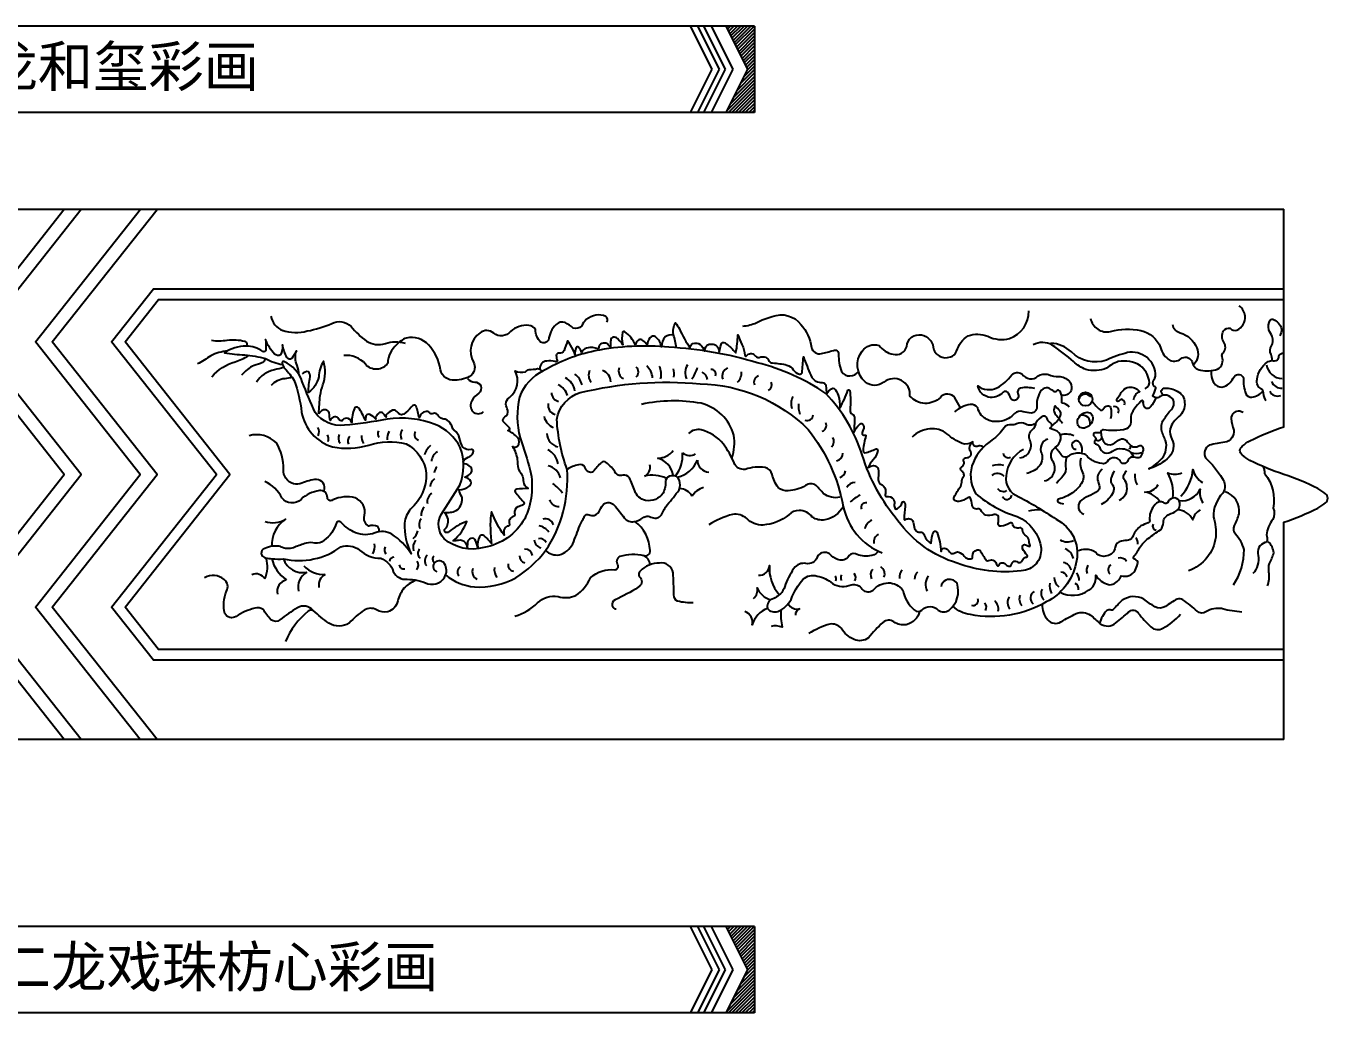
# Model space of a CAD drawing. Extents: x -66030 to 95157, y -13132 to 45879.
# Drawn here: x -56008 to -55026, y 3787 to 4532 of the extents above; entities that cross this region are included whole.
import ezdxf

# ---------------------------------------------------------------- set-up
doc = ezdxf.new("R2010")
doc.units = 0
doc.header["$LTSCALE"] = 100
doc.header["$MEASUREMENT"] = 0
for name, color, linetype in [('3', 11, 'CONTINUOUS'), ('4', 121, 'CONTINUOUS'), ('BH', 21, 'CONTINUOUS'), ('TEXT', 105, 'CONTINUOUS')]:
    doc.layers.add(name, color=color, linetype=linetype)
doc.styles.add('HZ', font='simhei.ttf')

# ---------------------------------------------------------------- blocks, each defined once
blk = doc.blocks.new('A$C7AC24738')
at = {"layer": '3'}
for points in [[(1179.83, 0), (1100.69, 100), (1179.83, 200), (1100.69, 300), (1179.85, 400)], [(1192.59, 0), (1113.45, 100), (1192.59, 200), (1113.44, 300), (1192.6, 400)], [(1237.22, 0), (1158.08, 100), (1237.22, 200), (1158.08, 300), (1237.24, 400)], [(1249.97, 0), (1170.83, 100), (1249.97, 200), (1170.83, 300), (1249.97, 399.98)], [(2100, 60), (1247.12, 60), (1215.47, 100), (1294.61, 200), (1215.47, 300), (1247.14, 340), (2100, 340)], [(2100, 68), (1250.99, 68), (1225.67, 100), (1304.81, 200), (1225.67, 300), (1251.01, 332), (2100, 332)]]:
    blk.add_lwpolyline(points, dxfattribs=at)
for points in [[(2100, 0), (2100, 164, 0.033865), (2125.58, 174.57, 0.043189), (2131.42, 178.7, 0.176583), (2133.26, 182, 0.176583), (2131.42, 185.3, 0.043189), (2125.58, 189.43, 0.033865), (2100, 200, -0.033865), (2074.42, 210.57, -0.043189), (2068.58, 214.7, -0.176583), (2066.74, 218, -0.176583), (2068.58, 221.3, -0.043189), (2074.42, 225.43, -0.033865), (2100, 236), (2100, 400)], [(1954.15, 317.74, 0.423143), (1969.3, 307.8, -0.126221), (1992.05, 308.5, -0.250707), (2006.93, 295.89, 0.21278), (2014.13, 286.03, 0.266161), (2023.36, 287.88, -0.445927), (2030.85, 284.91, 0.308486), (2037.15, 278.58, 0.122539), (2049.94, 279.44, 0.370318), (2053.39, 288.9, -0.384384), (2054.4, 291.82, 0.338911), (2054.64, 299.76, -0.268749), (2054.49, 308.3, -0.30451), (2059.54, 310.24, 0.269235), (2064.48, 308.81, 0.316924), (2070.78, 319.43, 0.183564), (2066.34, 327.29)], [(1344.27, 308.85, 0.158203), (1363.19, 308.27, 0.06576), (1381.61, 313.95, -0.3323), (1396.25, 311.55, 0.054106), (1407.82, 300.56, 0.212017), (1422.1, 298.75, -0.17017), (1436.99, 299.03)], [(1589.12, 314.82, 0.395463), (1588.38, 319.27, 0.141359), (1581.01, 320.23, 0.074606), (1573.56, 316.82, 0.086016), (1570.27, 312, -0.306679), (1563.86, 310.46, 0.065649), (1557.73, 314.61, 0.29937), (1550.92, 313.07, 0.180597), (1545.22, 301.27, -0.402749), (1539.26, 299.86, -0.18357), (1535.26, 309.3, 0.247982), (1530.46, 312.47, 0.207517), (1516.47, 307.87, -0.421153), (1503.92, 306.61, 0.362029), (1493.53, 306.85, 0.384046), (1488.54, 284.67, -0.323397), (1487.08, 274.91, -0.160475), (1474.57, 271.16, -0.380777), (1463.6, 278.98, 0.153524), (1454.7, 297.68, 0.269804), (1437.92, 302.9, 0.128703), (1430.66, 297.92, 0.20476), (1423.86, 283.92, -0.506794), (1407.15, 283.22, 0.233572), (1390.68, 289.77, 0.233572)], [(1641.81, 295.56, 0.039166), (1639.46, 305.55, -0.168796), (1641.08, 314.45, -0.007566), (1643.91, 309.82, 0.016092), (1652.07, 294.83, -0.335919), (1654.16, 298.77, -0.260442), (1659.63, 298.11, -0.139925), (1662.97, 293.02, -0.024305), (1663.98, 296.31, -0.276623), (1667.45, 298.34, -0.117474), (1671.36, 297.56, -0.239046), (1673.99, 292.62, 0.004148), (1675.36, 297.93, -0.530886), (1678.53, 299.28, -0.040689), (1684.61, 293.72, 0.086114), (1686.58, 291.8, 0.040301), (1688.04, 305.31, 0.004482), (1691.1, 297.98, -0.098711), (1693.37, 289.83, 0.624422), (1694.67, 289.59, -0.460801), (1700.65, 289.99, 0.280629), (1704.04, 288.23, -0.202677), (1709.14, 288.36, -0.179546), (1711.54, 285.42, 0.190515), (1714.19, 284.13, -0.044728), (1725.12, 282.52, -0.199177), (1729.89, 278.94, 0.170943), (1734.44, 275.74, 0.352205), (1736.48, 276.78, -0.004809), (1737.47, 288.7, 0.000834), (1743.01, 274.78, 0.204039), (1748.08, 269.78, 0.017688), (1752.84, 269.18, -0.300337), (1754.45, 266.77, 0.003972), (1755.05, 261.08, -0.067957), (1758.76, 264.69, -0.319987), (1760.65, 264.84, -0.128203), (1763.82, 259.72, -0.090309), (1765, 250.21, 0.052484), (1771.06, 263.57, -0.594389), (1772.43, 263.33, -0.064563), (1772.69, 249, 0.199732), (1773.47, 246.01, 0.152711), (1775.22, 245.05, -0.151975), (1776.1, 241.07, -0.003673), (1775.67, 231.6, -0.101365), (1779.75, 237.77, -0.363465), (1782.08, 238.1, -0.33437), (1782.57, 233.75, 0.120054), (1781.83, 230.88, 0.301094), (1782.39, 229.83, 0.153007), (1784.03, 229.75, -0.491769), (1784.58, 229.02, 0.03871), (1782.48, 218.26, 0.375738), (1783.95, 216.21, 0.013548), (1792.29, 219.24, -0.502434), (1793.6, 218.18, -0.167412), (1790.22, 211.09, 0.116353), (1786.45, 205.19, -0.081076), (1790.44, 206.73, -0.377622), (1793.86, 204.14, -0.086808), (1793.95, 197.41, 0.206176), (1795.43, 192.95, -0.283357), (1799.35, 188.33, -0.117149), (1799.23, 184.75, 0.65547), (1800.3, 183.41, -0.267191), (1805.4, 181.44, -0.167253), (1806.09, 177.15, 0.164297), (1806.8, 174.15, 0.355608), (1808.27, 173.94, 0.143704), (1812.11, 178.87, -0.550923), (1813.48, 179.3, -0.210781), (1814.16, 175.75, 0.017334), (1813.45, 166.55, 0.482379), (1814.16, 165.83, -0.097957), (1816.87, 166.7, -0.28783), (1819.72, 165.16, -0.129255), (1821, 160.44, 0.241581), (1823.3, 156.8, 0.048796), (1825.77, 156.45, -0.309136), (1828.36, 155.04, 0.072514), (1830.05, 151.41, 0.142223), (1833.98, 148.04, -0.127351), (1835.89, 156.75, -0.48091), (1838.47, 156.31, -0.058517), (1841.32, 141.82, -0.399086), (1843.74, 144.36, -0.256721), (1847.74, 141.72, 0.467842), (1851.35, 140.73, -0.190539), (1854.71, 141.43, -0.128162), (1858.88, 138.34, 0.233979), (1863.1, 136.24, 0.462554), (1865.13, 138.12, -0.38124), (1868.55, 143.11, -0.177795), (1870.58, 142.81, 0.014227), (1875.42, 135.17, 0.29648), (1877.23, 135.13, -0.242975), (1881.58, 134.74, -0.184126), (1883.15, 132.18, 0.600718), (1885.26, 131.44, -0.274796), (1886.58, 133.28, -0.31428), (1890.16, 132.02, 0.238121), (1893.54, 130.82, 0.210821), (1894.32, 131.58, -0.22789), (1896.52, 134.52, -0.196015), (1898.51, 134.25, 0.260275), (1901.42, 133.8, 0.179224), (1903.43, 136.52, -0.212833), (1905.86, 137.67, 0.490401), (1906.39, 139.12, -0.071498), (1902.83, 143.85, -0.305315), (1903.66, 146.93, -0.193624), (1905.13, 146.96, -0.028601), (1907.48, 145.82, 0.640838), (1908.66, 146.49, -0.026895), (1907.73, 149.49, 0.25411), (1904.68, 154.42, -0.258024), (1902.9, 157.9, 0.41493), (1900.81, 159.72, -0.164617), (1897.02, 159.97, -0.194492), (1895.21, 162.94, 0.444673), (1893.27, 163.32, -0.108322), (1886.65, 161.03, -0.578459), (1884.33, 163.15, 0.091879), (1884.65, 168.19, 0.451931), (1881.47, 169.67, -0.167289), (1874.91, 169.4, -0.156493), (1871.24, 173.29, 0.316571), (1868.3, 173.73, -0.369524), (1864.72, 176.88, 0.071972), (1863.37, 182.64, 0.38269), (1862.04, 182.64, -0.142257), (1854.69, 179.71, -0.214734), (1851.39, 180.45, -0.285363), (1851.34, 182.94, -0.049419), (1856.24, 191.11, 0.09597), (1857.03, 195.39, -0.127319), (1858.05, 197.85, 0.267213), (1858.45, 200.94, 0.082692), (1856.8, 202.67, -0.507333), (1856.88, 205.53, 0.297497), (1858.73, 209.3, -0.266352), (1858.45, 211.46, -0.242118), (1861.21, 212.7, 0.274248), (1863.8, 214.38, 0.254846), (1863.32, 217.75, -0.384697), (1865.29, 224.08, -0.384697)], [(1691.8, 311.84, 0.075911), (1701.98, 314.47, -0.058083), (1713.93, 319.16, -0.32981), (1735.68, 313.14, -0.140337), (1743.52, 295.87, 0.428947), (1751.06, 291.21, 0.028141), (1760.19, 293.61, -0.575536), (1764.04, 290.76, 0.093669), (1766.26, 277.64, 0.53803), (1778.97, 277.76, 0.53803)], [(1855.88, 250.82, 0.000984), (1851.87, 257.8, 0.480796), (1840.85, 258.14, -0.436975), (1817.88, 259.12, 0.302545), (1811.52, 270.94, 0.285397), (1798.07, 269.72, -0.368354), (1784.3, 269.72, -0.403793), (1781.79, 293.12, -0.307144), (1794.54, 297.4, 0.198681), (1805.18, 290.73, 0.428515), (1815.45, 296.52, -0.46436), (1826.67, 305.21, -0.318909), (1835.42, 296.12, 0.468596), (1848.39, 288.62, 0.249891), (1853, 292.97, -0.165508), (1861.69, 304.61, -0.17842), (1876.65, 304.23, 0.184535), (1893.03, 302.55, 0.326314), (1907.58, 323.47)], [(2091.05, 286.21, 0.13185), (2090.39, 290.57, -0.30636), (2090.62, 296.9, 0.240186), (2091.22, 303.96, 0.005884), (2088.6, 309.22, -0.19429), (2089.68, 316.42, -0.337868), (2092.2, 316.85, -0.117929), (2095.85, 314.22, -0.349913), (2096.95, 304.52)], [(1639.6, 305.08, 0.198633), (1633.24, 303.78, 0.176032), (1630.37, 296.39, 0.176477), (1625.92, 303.87, 0.390002), (1621.74, 303.01, 0.187625), (1619.71, 297.44, 0.09114), (1616.26, 301.12, 0.293125), (1613.36, 301.56, 0.258235), (1610.74, 297.63, 0.132657), (1602.88, 307.58, 0.538208), (1601.09, 307.23, 0.121238), (1601.31, 297.87, 0.07081), (1597.22, 302.44, 0.232537), (1594.24, 303.56, 0.339039), (1592.09, 301.2, -0.003724), (1591.99, 296.08, -0.006886), (1589.57, 298.51, 0.239204), (1585.3, 298.73, 0.33854), (1583.13, 295.34, -0.558085), (1581.76, 294.94, 0.093979), (1577.52, 295.81, 0.087632), (1572.68, 294.8, 0.224941), (1570.07, 291.83, 0.171283), (1567.78, 296.03, 0.502595), (1566.04, 295.7, 0.140531), (1565.25, 290.18, -0.009991), (1563.77, 294.12, 0.042974), (1559.61, 300.8, -0.004196), (1556.92, 293.57, -0.358227), (1552.96, 291.49, 0.413769), (1551.04, 289.75, 0.108017), (1551.95, 285.81, -0.41836), (1550.13, 285.22, 0.06844), (1543.9, 285.53, 0.451759), (1538.75, 279.31, 0.451759)], [(2015.85, 313.2, 0.297553), (2021.83, 306.88, -0.231596), (2034.24, 295.57, -0.301411), (2032.04, 282.83)], [(1290.84, 301.3, 0.092788), (1302.81, 301.36, -0.098542), (1316.06, 300.47, -0.482588), (1317.11, 296.71)], [(1357.05, 274.93, 0.075632), (1355.46, 282.18, -0.185392), (1355.03, 293.33, -0.031625), (1351.41, 287.37, -0.407962), (1347.74, 288.22, -0.072373), (1344.56, 297.8, -0.115119), (1343.02, 290.13, -0.256597), (1338.53, 290.7, -0.087927), (1331.67, 301.85, -0.042646), (1331.9, 293.87, -0.563932), (1329.58, 292.8, 0.163073), (1317.11, 296.71, 0.15926), (1300.65, 291.76, 0.024057), (1316.02, 290.14, -0.042639), (1331.6, 287.53, 0.089892), (1344.55, 282.94, 0.015371)], [(1919.45, 195.08, 0.532264), (1925.51, 210.27, -0.396361), (1927.43, 220.31, 0.209233), (1931.73, 226.98, 0.28854), (1928.95, 232.53, 0.032556), (1923.64, 234.75, -0.617833), (1923.73, 235.19, 0.613293), (1923.74, 239.08, -0.219877), (1921.41, 242.33, 0.404933), (1918.48, 243.96, 0.154951), (1913.2, 239.2, -0.335926), (1905.3, 237.84, 0.253378), (1898.15, 238.06, -0.132725), (1894.43, 237.4, 0.310201), (1889, 235.2, -0.075348), (1879.73, 225.76, 0.149648), (1865.72, 209.33, 0.243802), (1867.46, 185.68, 0.102123), (1898.66, 168.22, -0.26764), (1916.76, 144.3, -0.434096), (1901.86, 127.35, -0.12085), (1853.41, 133.09, -0.158395), (1808.86, 164.89, -0.098434), (1781.9, 214.7, 0.113891), (1754.45, 261.07, 0.089466), (1702.6, 284.26, 0.059464), (1636.07, 295.96, 0.07436), (1580.27, 293.13, 0.085842), (1541.28, 278.05, 0.197928), (1523.25, 258.36, 0.122837), (1523.76, 227.59, -0.014533), (1531.45, 202.95, -0.165147), (1527.2, 166.55, -0.22125), (1496.46, 144.81, -0.241931), (1466.46, 151.36, -0.310276), (1464.09, 169.84, 0.008831), (1478.29, 191.9, 0.184159), (1478.6, 220.43, 0.168009), (1459.71, 237.8, 0.124468), (1423.48, 241.68, -0.024105), (1391.2, 237.11, -0.268042), (1369.06, 246.76, -0.00793), (1359.4, 269.8, 0.220924), (1345.48, 285.15, 0.659465), (1344.27, 284.16, 0.109293), (1346.21, 279.84, -0.042416), (1353.4, 270.93, -0.057017), (1358.84, 247.08, 0.27967), (1382.24, 220.74, 0.114084), (1409.6, 222.19, -0.141507), (1437.72, 223.03, -0.251517), (1452.93, 200.87, -0.22621), (1441.1, 173.9, 0.131606), (1436.48, 163.31, 0.117594), (1441.49, 140.13, 0.111034), (1426.9, 154.92, 0.237369), (1414.31, 155.88, -0.189307), (1399.64, 155.98, -0.097063), (1388.95, 163.54, 0.485092), (1385.12, 163.54, -0.17041), (1375.82, 150.31, -0.223571), (1369.01, 148.13, 0.108863), (1362.34, 148.23, 0.016951), (1353.79, 145.14, -0.209046), (1344.6, 144.87, 0.082659), (1341.19, 145.93, 0.138036), (1329.79, 143.56, 0.339545), (1328.81, 139.01, 0.184178), (1331.76, 137.14, 0.067457), (1336.5, 136.4, 0.044469), (1345.22, 136.31, 0.114518), (1368.15, 136.25, 0.112017), (1388.57, 145.4, -0.261101), (1402.51, 142.97, 0.186211), (1418.59, 136.76, -0.241579), (1428.08, 126.73, 0.316855), (1438.6, 120.95, -0.099717), (1454.17, 117.58, 0.397008), (1467.56, 124.18, 0.257907), (1466.14, 133.59, 0.396249), (1458.8, 133.07, 0.502066), (1461.03, 126.61)], [(1995.41, 264.62, 0.343712), (1998.38, 271.14, 0.166175), (1991.84, 282.04, 0.192459), (1975.09, 285.13, 0.094947), (1966.25, 280.22, -0.168307), (1950.7, 279.23, -0.105971), (1941.37, 285.12, 0.023341), (1925.16, 297.64, 0.246434), (1910.91, 297.88, 0.246434)], [(2008.67, 260.32, -0.748537), (2010.33, 265.17, -0.127354), (2019.6, 262.78, -0.309187), (2025.11, 254.17, -0.243842), (2020.81, 243.62, 0.136297), (2014.1, 234.46, 0.172431), (2015.58, 226.68, -0.307364), (2013.48, 213.26, -0.124576), (1998.12, 204.17, 0.083635), (2007.99, 212.1, 0.249393), (2010.78, 225.52, -0.052119), (2007.63, 233.78, -0.18981), (2009.87, 242.25, -0.025661), (2015.9, 249.99, 0.201371), (2016.94, 254.6, 0.256692), (2014.22, 258.63, 0.155466), (2008.87, 259.92, 0.094707), (2006.09, 258.45, -0.201673), (2003.59, 257.85, -0.124133), (2001.26, 258.91, -0.349077), (2001.17, 259.34, 0.031488), (2003.4, 265.08, 0.386971), (2002.85, 265.99, -0.22225), (2001.74, 266.91, -0.244942), (2001.76, 271.1, 0.097278), (2003.19, 274.19, 0.476006), (1981.92, 291.92, 0.043141), (1966.18, 286.28, -0.293042), (1939.79, 292.45, 0.175356), (1924.16, 299.04, 0.175356)], [(1303.13, 293.17, 0.086219), (1290.31, 289.6, -0.03615), (1280.29, 283.36)], [(1291.12, 273.67, -0.141367), (1308.72, 285.06, 0.080481), (1318.65, 289.59, 0.080481)], [(1331.22, 286.91, -0.230498), (1329.37, 284.49, -0.060847), (1323.13, 282.31, 0.105958), (1313.64, 274.81, 0.105958)], [(1371.91, 245.77, -0.013116), (1372.89, 259.62, -0.033049), (1374.91, 267.52, 0.160913), (1375.49, 285.34, 0.123063), (1371.79, 273.57, -0.18577), (1364.18, 261.92, -0.057284), (1365.36, 273.66, 0.275505), (1364.01, 277.46, 0.275442), (1359.42, 275.84)], [(2045.45, 278.42, 0.255235), (2048.53, 267.54, 0.281848), (2055.02, 266.28, 0.179766), (2062.41, 273.74, -0.656098), (2069.53, 272.53, 0.11668), (2071.41, 260.83, 0.339569), (2075.91, 258.33, 0.179947), (2083.96, 262.53, 0.530648), (2083.74, 263.97, -0.35893), (2079.76, 271.82, -0.211197), (2087.45, 284.73, -0.070296), (2090.74, 285.93, 0.19098), (2095.11, 286.39, 0.25882), (2096.27, 289.11, -0.554442), (2100, 291.05)], [(1345.54, 280.89, -0.062531), (1338.42, 279.02, 0.189592), (1324.76, 269.68, 0.189592)], [(1517.71, 221.46, 0.447583), (1521.77, 221.45, 0.41082), (1521.79, 227.88, 0.112055), (1514.46, 233.06, 0.525375), (1515.82, 235.04, 0.010982), (1511.03, 239.9, -0.3587), (1512.15, 243.44, 0.328471), (1514.54, 248.35, -0.05868), (1513.08, 252.97, -0.288484), (1515.72, 258.05, 0.359828), (1519.99, 278.15, 0.140319), (1527.93, 277.3, -0.230627), (1530.65, 279.15, 0.05885), (1536.78, 279.81, -0.356785), (1539.95, 277.68)], [(1912.14, 264.74, 0.109661), (1901.34, 265.12, 0.40666), (1899.29, 261.04, -0.468191), (1897.53, 256.05, -0.397754), (1893.83, 257.54, 0.115673), (1891.45, 261.97, 0.378235), (1888.15, 262.03, -0.232282), (1878.7, 258.14, -0.347782), (1869.06, 266.8, 0.272074), (1883.5, 265.25, 0.114223), (1894.72, 275.14, -0.372834), (1902.26, 275.83, 0.18323), (1908.4, 272.2, 0.265778), (1914.22, 274.04, -0.237301), (1922.39, 275.34, 0.122273), (1930.17, 273.93, -0.164477), (1938.1, 270.55, -0.236962), (1939.69, 264.53, -0.423455), (1932.94, 259.69)], [(1351.9, 273.34, -0.047233), (1346.15, 272.25, 0.187674), (1335.87, 267.12, 0.187674)], [(1467.56, 124.18, 0.14463), (1489.38, 115.09, 0.133461), (1520.61, 122.06, 0.083726), (1543.04, 142.51, 0.167653), (1559.19, 203.83, -0.072775), (1551.46, 241.55, -0.288387), (1569.19, 261.7, -0.083515), (1659.53, 268.36, -0.191683), (1741.2, 233.94, -0.119867), (1767.57, 175.92, 0.252748), (1796.99, 140.82)], [(1484.18, 272.26, 0.264467), (1489.54, 269.73, -0.301195), (1494.01, 266.88, -0.326701), (1492.56, 261.21, 0.124074), (1487.39, 255.61, 0.337962), (1488.06, 247.57, 0.403525), (1496.22, 247.38)], [(1937.9, 250.64, 0.237595), (1932.77, 253.87, -0.287366), (1932.54, 254.04, 0.007565), (1932.47, 257.81, 0.199306), (1930.64, 263.2, 0.472983), (1928.44, 262.78, -0.533835), (1926.33, 262.75, 0.058946), (1923.15, 264.86, 0.276189), (1918.43, 264.65, 0.140796), (1914.8, 259.4, 0.106212), (1913.53, 250.74, -0.420342), (1909.48, 246.33, -0.029235), (1903.4, 247.31, 0.262814), (1896.74, 246.03, -0.082776), (1892.29, 242.2, -0.188952), (1878.5, 240.42, -0.12266), (1871.69, 244.82, -0.128886), (1868.99, 250.26, 0.295105), (1863.32, 252.73, 0.1384), (1851.48, 247.31, 0.1384)], [(1979.84, 252.51, 0.330271), (1978.06, 256.66, 0.381032), (1976.41, 256.31, -0.077324), (1975.37, 255.18, -0.806407), (1974.05, 256.59, -0.049262), (1978.63, 263.35, -0.163009), (1983.15, 265.93, -0.214518), (1990.91, 262.91, -0.677386), (1990.63, 261.99, 0.22484), (1988.07, 260.04, 0.029132), (1986.29, 256.27)], [(1683.61, 212.32, 0.116384), (1685.06, 229.66, 0.26823), (1660.34, 253.66, 0.09784), (1615.41, 252.87)], [(2003.35, 257.91, -0.095002), (1999.38, 250.95, -0.541419), (1994.66, 251.11, -0.213077), (1994.13, 254.88, 0.5989), (1992.32, 255.38, 0.02061), (1990.79, 253.85, 0.072454), (1986.08, 247.64, 0.075768), (1984.8, 245.1, 0.058649), (1984.59, 239.44, -0.26969), (1981.33, 234.33, -0.06536), (1971.59, 233.04, -0.023347), (1963.89, 233.61, 0.569228), (1961.92, 231.65, 0.023758), (1962.67, 227.53, 0.152043), (1965.25, 223.41, 0.32958), (1972.44, 223.87, -0.022518), (1976.21, 226.39, -0.319475), (1981.08, 225.75, 0.078137), (1984.68, 221.6, 0.28496), (1990.58, 221.5, -0.400599), (1993.32, 220.89, -0.191352), (1993.64, 217.49, -0.038096), (1991.73, 213.37, -0.349849), (1988.99, 212.61, 0.103051), (1985.14, 213, 0.275893), (1982.39, 210.59, -0.194941), (1980.06, 208.24, -0.341056), (1976.78, 209.63, 0.215516), (1974.52, 212.05, 0.130584), (1970.77, 212.44, 0.253688), (1966.62, 209.58, -0.284923), (1962.8, 208.16, -0.08236), (1955.68, 210.42, -0.07391), (1952.18, 213.03, 0.199615), (1948.39, 215.66, 0.174354), (1939.06, 214.79, 0.115482), (1937.37, 213.46, -0.360458), (1932.69, 214.1, -0.010919), (1927.64, 220.45)], [(2084.24, 263.18, 0.151258), (2085.93, 256.38, 0.019784), (2086.41, 255.89, 0.019784)], [(1517.71, 221.46, -0.017309), (1518.73, 219.93, -0.114788), (1521.75, 209.87, 0.147928), (1523.22, 202.26, -0.12641), (1525.45, 198.73, -0.089073), (1526.23, 194.44, 0.211571), (1529.72, 189.47, 0.007518), (1521.3, 188.84, 0.543006), (1519.99, 186.83, 0.016341), (1526.22, 179.41, -0.49345), (1526.14, 177.11, -0.031861), (1522.05, 175.58, 0.357218), (1519.64, 170.5, -0.344077), (1519.17, 168.57, 0.185203), (1516, 166.08, 0.261588), (1515.77, 162.5, -0.35203), (1515.04, 161.04, 0.291801), (1511.94, 159.08, 0.157052), (1511.65, 154.09, -0.061813), (1502.15, 171.83, 0.055107), (1501.32, 159.67, 0.019854), (1502.08, 147.79, 0.063851), (1496.54, 153.72, 0.509833), (1493.14, 153.05, 0.166624), (1491.81, 145.15, 0.073554), (1489.66, 150.93, 0.255974), (1487.83, 151.82, 0.371972), (1484.18, 149.08, 0.054279), (1483.97, 144.79, 0.113651), (1482.73, 148.27, 0.293177), (1477.35, 150.23, -0.075628), (1473.35, 149.99, 0.141236), (1483.49, 164.59, 0.086463), (1470, 156.59, -0.236979), (1467.52, 156.26, -0.304989), (1466.81, 158.48, 0.136689), (1469.03, 161.9, 0.078868), (1469.42, 166.15, 0.146476), (1466.67, 171.13, -0.01559), (1470.26, 171.39, 0.108425), (1474.29, 172.21, 0.202507), (1478.35, 175.64, 0.113543), (1480.02, 180.65, 0.05513), (1479.88, 183.22, -0.098485), (1477.7, 188.27, 0.141941), (1485.17, 190.96, 0.384535), (1486.59, 194.76, 0.222463), (1482, 197.92, 0.109323), (1486.91, 201.23, 0.312692), (1486.35, 205.63, 0.175483), (1481.75, 207.92, -0.36196), (1481.09, 210.35, -0.175064), (1485.9, 213.54, 0.212977), (1488.65, 217.76, 0.408902), (1486.85, 218.82, -0.226445), (1480.56, 220.47, -0.089344), (1478.12, 227.4, 0.165163), (1474.08, 233.29, -0.156541), (1472.94, 234.45, 0.02481), (1471.86, 237.33, 0.239523), (1467.18, 241.65, -0.137844), (1463.36, 242.99, -0.075042), (1461.34, 245.33, 0.313258), (1458.54, 245.93, -0.106189), (1456.47, 245.84, -0.115865), (1454.75, 247.16, 0.217129), (1454.06, 247.48, 0.19591), (1449.91, 246.29, 0.155534), (1447.64, 242.7, 0.047171), (1445.28, 251.56, 0.387003), (1443.78, 252.3, 0.1165), (1441.51, 250.77, -0.052386), (1436.07, 245.48, -0.311872), (1432.33, 245.81, 0.011813), (1430.1, 247.99, 0.288715), (1427.57, 248.44, 0.112231), (1422.78, 244.88, 0.257114), (1422.58, 243.1, 0.114504), (1419.86, 246.49, 0.263067), (1417.73, 246.63, 0.135549), (1414.78, 243.34, 0.184753), (1414.97, 241.72, 0.084104), (1410.43, 245.28, 0.372282), (1407.47, 244.26, 0.082368), (1407.02, 240.88, 0.056758), (1401.74, 250.29, 0.5408), (1398.77, 249.83, 0.097888), (1396.69, 239.29, 0.351108), (1392.74, 242.4, 0.222874), (1389.42, 240.53, -0.405414), (1387.09, 241.69, 0.352083), (1383.67, 243.58, 0.23739), (1380.44, 240.63, -0.006604), (1379.72, 246.37, 0.334383), (1377.1, 248.79, 0.311246), (1371.91, 245.77)], [(1924.87, 236.63, 0.132589), (1931.21, 243.82, 0.181616), (1931.8, 246.55, 0.090696), (1928.49, 250.57, -0.031893), (1927.71, 251.48, 0.45565), (1926.95, 251.16, 0.226572), (1927.29, 245.94, 0.000818), (1932.9, 238.75)], [(1955.36, 255.2, 0.059433), (1961.16, 248.9, 0.51061), (1963.5, 249.03, -0.306514), (1967.19, 251.77, -0.293151), (1969.22, 250.73, -0.145161), (1969.08, 242.03)], [(2069.19, 246.8, 0.018201), (2066.79, 247.68, 0.464578), (2060.15, 242.08, 0.036466), (2062.14, 233.44, -0.396709), (2055.47, 224.24, 0.038618), (2043.71, 222.04, 0.422418), (2040.95, 212.54, -0.067995), (2053.39, 197.12, -0.328239), (2053.98, 186, 0.208754), (2046.93, 167.72, -0.090802), (2048.58, 152.76, -0.280763), (2028.03, 127.21)], [(1900.84, 212.46, 0.483505), (1908.6, 225.61, -0.350324), (1909.89, 233.39, 0.167669), (1913.2, 239.2, 0.226662)], [(1375.84, 187.64, 0.515264), (1370.07, 196.22, 0.083376), (1359.15, 193.47, -0.136388), (1352.77, 192.95, -0.364232), (1345.3, 203.91, 0.12431), (1339.95, 223.92, 0.259786), (1319.33, 229.25, 0.259786)], [(1765, 182.74, -0.212083), (1752.76, 185.48, -0.010361), (1747.16, 191.77, 0.32864), (1739.11, 191.54, -0.115148), (1726.04, 187.7, -0.23142), (1718.52, 190.15, -0.111399), (1713.9, 200, 0.297564), (1708.61, 205.17, 0.124177), (1693.63, 203.81, -0.340578), (1685.25, 208.65, 0.058882), (1677.14, 222.96, 0.156928), (1660.43, 233.61, 0.255754), (1650.86, 230.89, 0.255754)], [(1873.35, 220.45, 0.240246), (1870.03, 221.5, -0.188303), (1866.92, 221.24, -0.353778), (1865.35, 224.49, -0.222295), (1857.34, 223.26, -0.079914), (1845.82, 230.67, 0.201532), (1832.91, 234.3, 0.180645), (1819.52, 228.07, 0.180645)], [(1921.97, 226.69, 0.470534), (1917.34, 215.57, -0.261991), (1914.73, 205.41, -0.139717), (1905.76, 200.67)], [(1961.97, 231.29, 0.050577), (1957.63, 231.39, 0.731189), (1956.98, 228.84, -0.444478), (1957.63, 225.62, 0.574542), (1957.79, 223.17, -0.210911), (1960.89, 220.78, 0.269065), (1964.94, 216.4, 0.265749), (1970.63, 217.63, -0.189423), (1978.26, 219.38, -0.320297), (1986.52, 213.08)], [(1903.52, 218.79, 0.26198), (1890.49, 199.1, 0.364791), (1900.04, 183.19, -0.023461), (1930.13, 165.03, -0.34124), (1943.08, 132.6, -0.224632), (1920.75, 103.8, -0.180232), (1863.51, 94.27, -0.158624), (1850.32, 100.52)], [(1947.57, 216.07, 0.221844), (1946.48, 223.37, 0.434368), (1941.72, 224.8, 0.793722), (1943.24, 218.95)], [(1543.04, 142.51, 0.223522), (1553.31, 139.34, 0.194328), (1563.54, 147.59, 0.005227), (1568.81, 161.57, -0.002288), (1570.87, 165.62, 0.046975), (1572.32, 168.63, -0.369413), (1575.75, 169.59, 0.171677), (1579.51, 169.1, 0.238126), (1584.22, 173.46, -0.10922), (1586.96, 177.85, -0.353752), (1594.71, 176.86, -0.026297), (1602.3, 167.26, 0.280851), (1609.84, 164.45, 0.121735), (1616.44, 167.31, -0.145902), (1619.4, 168.54, -0.083897), (1623.44, 167.49, 0.37875), (1630.33, 169.52, -0.042029), (1634.82, 177.2, 0.02172), (1643.72, 188.44, 0.179474), (1643.94, 195.36, 0.405707), (1637.94, 199, 0.333597), (1633.56, 195.38, -0.111747), (1631.67, 185.97, -0.294351), (1618.35, 180.4, -0.268611), (1610.36, 187.56, 0.005354), (1606.27, 197.55, 0.297819), (1601.25, 199.47, -0.186107), (1597.67, 199.46, -0.074578), (1595.85, 201.08, 0.094825), (1588.74, 209.03, 0.361421), (1585.18, 209.02, 0.028305), (1578.83, 202.21, -0.323453), (1575.35, 201.98, -0.199194), (1572.7, 205.46, 0.319223), (1567.76, 207.3, 0.081051), (1559.19, 203.83, 0.081051)], [(1935.89, 212.88, 0.115211), (1935.44, 204.13, -0.231104), (1932.15, 197.49, 0.044543), (1928.35, 193.06)], [(1946.77, 212.21, 0.160767), (1947.53, 202.75, -0.289144), (1947.09, 192.93, -0.106103), (1940.43, 186.18, -0.093102), (1929.95, 181.36, 0.545451), (1929.55, 179.31, 0.131818), (1933.76, 177.84)], [(1962.98, 203.86, 0.272452), (1959.32, 195.96, -0.051002), (1960.9, 190.59, -0.265438), (1959.52, 187.66, -0.087383), (1952.49, 183.53, 0.122333), (1946.16, 179.6, 0.507452), (1948.98, 170.14)], [(1972.32, 202.57, 0.076481), (1969.59, 197.45, 0.205955), (1969.98, 193.23, -0.094888), (1971.64, 190.37, -0.167003), (1970.52, 185.16, -0.123366), (1962.25, 177.28)], [(1975.75, 180.72, 0.359582), (1981.58, 190.98, 0.175192), (1979.43, 196.28, -0.237186), (1979.24, 199.56, 0.01511), (1981.16, 203.06, 0.01511)], [(2016.2, 182.13, 0.172965), (2012.36, 201.21, 0.197992), (2023.12, 201.21, 0.197992)], [(2022.15, 183.51, 0.181562), (2031.32, 203.81, 0.192247), (2038.59, 193.82, 0.192247)], [(2085.65, 200.48, -0.219877), (2091.88, 174.55, -0.223073), (2091.76, 166.02, 0.152678), (2086.97, 154.37, -0.056011), (2087.42, 150.13, -0.264996), (2085.72, 148.56, 0.424289), (2080.61, 138.96, -0.220462), (2076.59, 125.15)], [(2085.65, 200.48, 0.113371), (2084.71, 205.83, 0.113371)], [(1417.05, 156.6, 0.270289), (1416.44, 160.73, 0.189021), (1409.51, 160.99, -0.358482), (1406.48, 169.13, 0.35784), (1399.33, 182.34, 0.168692), (1382.39, 180.81, -0.607693), (1378.38, 182.35, 0.476502), (1372.35, 187.82, 0.158568), (1358.46, 181.19, -0.442719), (1343.99, 182.29, 0.181161), (1331.08, 194.64)], [(2006.88, 179.3, 0.192509), (1995.01, 186.74, 0.290497), (2005.28, 192.45)], [(2021.15, 180.31, 0.333995), (2036.8, 188.89, 0.19046), (2038.91, 178.64, 0.19046)], [(2061.89, 116.65, 0.151638), (2069.99, 143.32, 0.120312), (2063.47, 155.04, -0.322052), (2062.86, 161.39, 0.040963), (2066.21, 170.26, 0.367476), (2055.77, 186.94, 0.371922)], [(1931.15, 111.22, 0.288196), (1952.68, 112.6, 0.216366), (1957.63, 118.8, 0.092839), (1958.05, 123.93, 0.174688), (1967.63, 116.95, 0.192341), (1972.1, 117.73, 0.071195), (1976.03, 121.22, 0.109874), (1977.12, 123.46, 0.123955), (1983.27, 123.71, 0.168152), (1987.77, 127.57, 0.04521), (1989.61, 132.46, 0.429662), (1988.54, 135.38, 0.043691), (1987.33, 136, -0.477655), (1986.65, 137.73, -0.074625), (1989.08, 140.94, 0.067545), (1991.02, 144.71, -0.078815), (1997.67, 151.59, -0.038661), (2006.94, 158.19, 0.158125), (2009.09, 163.87, -0.222417), (2010.8, 167.76, -0.154851), (2014.83, 170.51, 0.107447), (2020.53, 173.73, 0.225932), (2021.02, 180.07, 0.335538), (2016.2, 182.13, 0.247794), (2012.28, 178.69, -0.274315), (2009.79, 178.38, 0.20355), (2006.88, 179.3, 0.231939), (2001.8, 176.14, 0.184946), (1998.72, 165.92, -0.429178), (1997.67, 163.61, 0.046239), (1992.14, 161.14, 0.138725), (1986.35, 153.94, -0.261273), (1982.8, 150.47, -0.018194), (1977.42, 149.74, 0.324139), (1972.73, 145.04, -0.323651), (1966.43, 138.5, -0.300812), (1958.07, 141.01, 0.178653), (1950.5, 143.39, 0.051609), (1944.11, 142.35)], [(1767.57, 175.92, -0.241052), (1753.65, 165.82, -0.212256), (1744.2, 167.89, 0.226516), (1734.24, 172.9, 0.193228), (1726.53, 169.64, -0.160531), (1706.98, 161.86, -0.222981), (1694.77, 166.78, 0.210024), (1683.99, 169.86, 0.077957), (1666.13, 161.87, 0.077957)], [(2036.88, 173.23, 0.23169), (2031.3, 165.82, 0.261647), (2020.02, 173.32)], [(1331.32, 164.41, 0.209604), (1346.84, 166.29, 0.268087), (1336.44, 145.72, 0.268087)], [(1616.9, 138.77, 0.537406), (1621.84, 142.71, 0.21819), (1610.42, 164.55)], [(2087.67, 115.97, 0.111381), (2088.74, 126.37, -0.100137), (2089.11, 132.87, 0.073334), (2092.37, 140.95, 0.178671), (2088.26, 149.14, 0.178671)], [(1519.88, 93.19, 0.12875), (1536.91, 103.14, -0.239443), (1552.37, 107.83, 0.175559), (1565.87, 108.73, 0.133656), (1576.87, 122.04, -0.221335), (1595.3, 128.1, 0.482415), (1597.75, 131.43, -0.476575), (1599.37, 138.34, -0.147575), (1616.91, 138.78, -0.147575)], [(1793.56, 141.59, -0.206055), (1787.39, 138.52, -0.143116), (1776.86, 140.15, 0.364407), (1770.94, 137.3, -0.29809), (1763.33, 135.78, -0.114126), (1757.27, 140.02, 0.389376), (1748.48, 138.81, -0.314801), (1740.71, 132.51, 0.276413), (1731.2, 130.32, 0.053276), (1723.92, 117.29, -0.111855), (1721.11, 110.84, -0.139232), (1712.71, 105.48, 0.306074), (1710.42, 98.88, 0.327824), (1718.25, 96.7, 0.188877), (1728.17, 105.78, -0.09019), (1737.26, 120.93, -0.268612), (1747.87, 123.35, -0.144432), (1759.51, 117.69, 0.242565), (1773.56, 116.8, -0.327306), (1781.85, 113.34, 0.398978), (1790.15, 112.75, -0.214152), (1801.52, 118.21, -0.236905), (1812.42, 112.73, 0.165051), (1821.17, 97.84, 0.405174), (1826.85, 97.7, -0.438858), (1839.26, 97.61, 0.308138), (1847.44, 97.61, 0.316184), (1853.41, 117.86, 0.353768), (1844.97, 120.29, 0.235349), (1841.32, 115.47, 0.156944)], [(1654.45, 103.02, -0.055532), (1642.58, 104.34, -0.330844), (1639.86, 109.19, 0.006755), (1639.19, 125.84, 0.404227), (1628.92, 133.18, 0.200885), (1614.36, 127.13, 0.458075), (1614.63, 121.91, -0.45811), (1612.85, 114.85, -0.037415), (1595.42, 105.44, 0.338199), (1593.24, 100.86, 0.379967), (1596.33, 98.56, 0.244749)], [(1703.66, 124, 0.419284), (1711.9, 131.26, 0.202697), (1719.22, 109.42, 0.202697)], [(1367.66, 97.3, 0.382218), (1355.85, 99.35, 0.045837), (1342.57, 90.25, -0.354868), (1335.78, 90.39, -0.038168), (1329.89, 98.05, 0.229621), (1323.5, 99.06, 0.088253), (1309.44, 92.85, -0.429018), (1300.94, 94.99, -0.153403), (1302.25, 111.94, 0.379571), (1300.44, 120.68, 0.330847), (1285.73, 122, 0.330847)], [(1444.78, 119.94, 0.082029), (1436.03, 114.18, 0.090066), (1431.51, 104.56, -0.260594), (1423.95, 96.32, -0.177546), (1415.47, 97.82, 0.286792), (1406.09, 97.58, 0.061482), (1394.85, 87.85, -0.279295), (1379.54, 87.69, -0.029854), (1367.66, 97.3, 0.298548), (1363.91, 96.77, 0.125492), (1346.65, 73.88, 0.125492)], [(1699.88, 106.47, 0.298998), (1702.52, 114.57, 0.233343), (1712.71, 105.48, 0.233343)], [(1710.42, 98.88, 0.241605), (1698.88, 86.54, 0.393906), (1693.19, 96.55)], [(1726.02, 102.39, 0.321658), (1734.56, 98.58, 0.291336), (1731.41, 93.82)], [(1917.73, 102.13, 0.207125), (1921.87, 90.27, 0.34776), (1931.84, 88.73, -0.044329), (1943.39, 95.05, -0.240556), (1954.16, 93.92, 0.002014), (1961.51, 87.35, 0.355984), (1973.17, 88.13, 0.036332), (1982.84, 96.31, -0.451931), (1990.14, 95.45, 0.04806), (1999.73, 84.99, 0.3242), (2008.69, 83.97, 0.095805), (2021.97, 94.48, 0.095805)], [(2053.56, 98.77, 0.17088), (2041.24, 96.39, -0.349026), (2034.66, 96.75, 0.032696), (2023.74, 105.49, 0.266333), (2019.43, 105.91, 0.025284), (2010.67, 100.5, -0.274249), (2002.68, 100.14, -0.013073), (1994.28, 105.94, 0.277953), (1978.06, 105.16, 0.005657), (1971.26, 98.14, -0.248045), (1969.68, 97.67, 0.209557), (1966.5, 97.33, 0.140859), (1961, 87.77, 0.140859)], [(1720.54, 97.77, 0.063003), (1721.4, 84.83, 0.135833), (1713.14, 85.4)], [(1825.01, 96.7, -0.298837), (1815.14, 86.65, -0.219395), (1805.79, 88.87, 0.344878), (1797.51, 88.37, 0.039164), (1786.55, 76.71, -0.262912), (1775.7, 75.42, -0.141375), (1765.97, 83.93, 0.253315), (1757.49, 87.11, 0.062059), (1741.47, 80.03, 0.062059)]]:
    blk.add_lwpolyline(points, format="xyb", dxfattribs=at)
blk.add_circle((1950.42, 256.85), 5.21, dxfattribs=at)
for centre, radius, start, end in [((1349.49, 321.69), 13.88, 188.98147, 249.77885), ((1557.63, 264.73), 13.16, 12.59156, 56.20485), ((1584.25, 274.87), 8.8, 156.12486, 217.46209), ((1582.78, 269.63), 9.36, 1.88027, 70.04037), ((1604.53, 278.12), 6.49, 157.97988, 244.12084), ((1608.21, 277.26), 4.8, 309.33775, 50.66225), ((1609.54, 271.48), 14.3, 6.06576, 47.09498), ((1618.93, 275.73), 11.37, 342.12254, 30.22597), ((1626.42, 276.07), 13.54, 348.98966, 15.59463), ((1660.33, 276.78), 11.97, 150.3483, 202.91429), ((1630.31, 289.1), 28.61, 323.89475, 342.94453), ((1658.76, 271.11), 6.4, 5.71148, 69.33373), ((1668.15, 275.85), 3.26, 335.17593, 97.09928), ((1682.96, 274.12), 6.76, 112.95174, 199.40805), ((1681.28, 276.59), 9.54, 312.10361, 4.58123), ((2098.95, 284.48), 12.14, 188.64378, 268.3992), ((1547.7, 256.43), 12.13, 14.85156, 67.1298), ((1551.19, 260.36), 14.25, 11.26035, 61.71471), ((1705.47, 269.6), 5.27, 111.96914, 203.34661), ((1708.98, 267.53), 4.77, 297.74536, 26.74305), ((2097.97, 272.77), 7.7, 199.75023, 275.23124), ((1554.47, 262.05), 7.16, 183.13593, 256.87557), ((1739.43, 253.4), 11.24, 151.66801, 198.52727), ((1950.16, 255.29), 5.19, 36.94535, 162.5329), ((2095.3, 265.84), 6.71, 206.23811, 290.8344), ((1551.84, 252.15), 7.01, 168.13613, 257.22054), ((1748.17, 251.23), 14.47, 171.40173, 203.31275), ((1972.5, 248.25), 2.94, 320.86863, 115.52416), ((1555.35, 247.67), 14.15, 196.64153, 242.44131), ((1740.34, 245.08), 4.47, 248.46456, 358.88023), ((1749.99, 237.07), 4.85, 290.43725, 22.0355), ((1948.08, 238.79), 5.87, 346.83459, 108.04195), ((1365.64, 232.3), 6.44, 331.52842, 29.80491), ((1372.18, 226.68), 7.07, 345.66116, 26.27573), ((1393.2, 227.31), 6.52, 153.89092, 216.05512), ((1399.45, 224.92), 5.63, 138.66836, 201.21978), ((1413.28, 228.36), 9.22, 173.23669, 212.56739), ((1419.87, 230.72), 3.58, 144.50328, 224.57833), ((1434.05, 226.85), 10.63, 147.83622, 184.07323), ((1440.79, 229.5), 7.23, 143.84347, 205.76075), ((1448.03, 229.77), 4.03, 144.10962, 254.88668), ((1554.47, 231.21), 10.56, 181.82306, 257.58546), ((1755.02, 224.83), 5.52, 313.43129, 34.32964), ((1935.77, 216.32), 14.08, 65.92533, 108.28466), ((1959.94, 228.66), 2.96, 238.46635, 337.60642), ((1472.08, 206.41), 22.26, 135.77677, 157.53549), ((1466.52, 208.77), 9.79, 121.43023, 173.29649), ((1538.87, 206.14), 13.67, 7.6332, 65.40627), ((1627.38, 227.62), 15.36, 270.38432, 321.27501), ((1620.55, 214.63), 25.86, 322.13857, 3.62046), ((1651.86, 222.82), 8.54, 229.48351, 300.35637), ((1980.44, 221.53), 3.97, 319.39101, 2.07099), ((1988.71, 227.2), 11.29, 248.78836, 290.75164), ((1542.11, 194.18), 12.62, 14.51519, 76.84018), ((1614.71, 205.38), 7.26, 292.81137, 15.2303), ((1623.47, 196.86), 15.92, 8.04698, 75.38746), ((1637.42, 218.88), 21.63, 283.43907, 338.00072), ((1666.56, 210.84), 9.08, 180.41036, 266.94338), ((1761.97, 215.63), 5.26, 274.4952, 3.8368), ((1884.68, 193.66), 13.63, 72.53722, 110.73375), ((1892.16, 216.49), 3.91, 188.23459, 295.44011), ((1462.94, 190.6), 7.06, 121.67833, 176.98673), ((1481.67, 193.58), 24.09, 149.52994, 161.55325), ((1623.52, 173.45), 25.94, 65.50641, 103.36275), ((1763.09, 203.61), 6.22, 287.14375, 352.08941), ((1883.87, 193.45), 7.23, 44.51505, 126.22017), ((2001.01, 199.07), 13.53, 174.55671, 210.25023), ((1527.09, 163.73), 36.27, 37.63672, 54.06217), ((1643.63, 177.88), 11.54, 29.387, 87.71527), ((1664.97, 177.61), 12.75, 102.86562, 152.26733), ((1776.2, 187.36), 6.5, 86.116, 155.77774), ((1888.38, 192.71), 5.57, 217.04593, 298.78028), ((1461.17, 179.42), 7.5, 122.47432, 190.72732), ((1553.56, 184.09), 8.4, 203.15642, 268.0013), ((1792.25, 160.01), 27.23, 116.25605, 135.52704), ((1784.62, 175.01), 3.63, 79.22165, 200.53881), ((1891.04, 184.76), 3.62, 204.69625, 352.14657), ((1456.34, 169.94), 7.23, 132.08267, 188.81995), ((1916.09, 135.43), 37.89, 89.34532, 103.32668), ((1438.29, 158.58), 8.38, 304.72244, 352.99874), ((1454.91, 162.11), 7.42, 142.44269, 202.01675), ((1535.46, 149.59), 12.04, 35.07587, 76.95216), ((1543.02, 160.41), 6.15, 13.85025, 110.203), ((1792.27, 157.42), 8.58, 110.98283, 168.91893), ((2003.9, 160.97), 2.91, 151.15527, 263.30814), ((1404.04, 145.26), 10.06, 328.71012, 13.04936), ((1453.18, 144.72), 10.17, 146.31576, 193.20119), ((1541.59, 151.57), 7.32, 186.8441, 253.4458), ((1538.96, 146.73), 4.85, 24.84206, 105.63679), ((1796.68, 149.24), 6.11, 115.6349, 192.91525), ((1936.71, 159.22), 10.12, 237.64399, 296.48859), ((1984.59, 148.34), 5.21, 348.3949, 45.83209), ((1426.57, 143.23), 5.13, 156.1328, 216.76062), ((1428.99, 133.91), 3.79, 96.4465, 173.02107), ((1451.17, 140.4), 4.58, 137.17848, 230.45476), ((1458.09, 134.76), 6.17, 135.48182, 214.85088), ((1460.9, 136.04), 3.19, 134.51461, 228.21504), ((1528.71, 138.59), 5.46, 179.15703, 254.91957), ((1527.45, 138.07), 5.61, 8.89431, 92.5644), ((1614.01, 131.59), 7.74, 2.31413, 68.08387), ((1931.35, 134.39), 10.14, 13.03868, 68.20177), ((1311.71, 130.22), 21.45, 335.10131, 18.0274), ((1360.69, 141.5), 24.72, 191.91782, 237.66118), ((1359.57, 141.09), 15.13, 198.41564, 282.33454), ((1375.94, 145.97), 21.49, 224.13678, 272.1616), ((1435.94, 132.02), 3.35, 181.66659, 286.47262), ((1442.09, 131.59), 4.93, 317.20423, 36.76615), ((1480.94, 126.38), 4.5, 120.81656, 220.00503), ((1493.57, 126.58), 5.93, 154.74024, 249.10366), ((1514.2, 128.14), 9.9, 169.78705, 217.07391), ((1519.19, 131.55), 4.48, 167.33741, 264.64377), ((1793.87, 124.26), 5.71, 135.58991, 210.98156), ((1793.07, 125.11), 5.77, 333.35031, 61.83873), ((1816.54, 123.07), 6.63, 133.62363, 192.7755), ((1932.04, 126.29), 7.55, 11.27326, 76.21891), ((1958.91, 127.77), 7.78, 150.58085, 198.21306), ((1972.06, 128.07), 4.59, 124.87742, 220.60656), ((1976.66, 131.63), 5.39, 29.57705, 108.37362), ((1324.55, 117.37), 7.64, 30.0358, 114.38271), ((1349.09, 111.95), 8.6, 101.46348, 195.96888), ((1369.64, 114.74), 13.44, 120.58169, 191.6652), ((1380.75, 116.5), 8.93, 116.5916, 191.508), ((1759.04, 121.12), 3.25, 337.02673, 42.5236), ((1770.08, 122.11), 4.37, 151.12169, 210.03656), ((1772.48, 122.09), 4.51, 328.40665, 43.2538), ((1829.87, 120.63), 8.61, 137.88884, 177.89599), ((1840.17, 116.95), 10.53, 142.74005, 206.86878), ((1935.86, 116.06), 12.63, 170.72194, 207.61479), ((1935.62, 122.43), 8.92, 181.70601, 233.14042), ((1932.01, 121.79), 4.46, 11.54775, 92.73947), ((1936.09, 119.78), 9.54, 0.94297, 37.43876), ((1907.93, 106.01), 7.53, 157.14575, 221.19098), ((1914.45, 106.77), 5.68, 119.09876, 231.62413), ((1924.47, 110.43), 7.58, 155.96179, 221.8112), ((1941.04, 113.81), 4.16, 349.74411, 70.42624), ((1865.47, 104.99), 3.87, 252.75518, 17.20656), ((1871.5, 99.87), 4.04, 323.82509, 47.06286), ((1876.68, 98.63), 7.93, 347.96415, 48.92877), ((1898.96, 103.41), 7.45, 145.19345, 221.17048), ((2075.99, 191.3), 95.21, 256.37653, 265.39935)]:
    blk.add_arc(centre, radius, start, end, dxfattribs=at)
blk.add_ellipse((1950.03, 240.92), major_axis=(4.49, 4.89), ratio=0.770796, dxfattribs=at)
at = {"layer": '4'}
blk.add_lwpolyline([(2100, 0), (0, 0), (0, 400), (2100, 400)], dxfattribs=at)
blk = doc.blocks.new('A$C7C036234')
at = {"layer": '3'}
for p, q in [((1301.22, 65.25), (0, 65.25)), ((1258.22, 65.25), (1252.62, 65.25)), ((1252.62, 65.25), (1268.94, 32.63)), ((1258.22, 65.25), (1274.54, 32.63)), ((1268.42, 65.25), (1262.83, 65.25)), ((1262.83, 65.25), (1279.15, 32.63)), ((1268.42, 65.25), (1284.75, 32.63)), ((1301.22, 65.25), (1279.62, 65.25)), ((1279.62, 65.25), (1295.94, 32.63)), ((1301.22, 65.25), (1301.22, 0)), ((1268.94, 32.63), (1252.62, 0)), ((1274.54, 32.63), (1258.22, 0)), ((1279.15, 32.63), (1262.83, 0)), ((1284.75, 32.63), (1268.42, 0)), ((1295.94, 32.63), (1279.62, 0)), ((1301.22, 0), (0, 0)), ((1258.22, 0), (1252.62, 0)), ((1268.42, 0), (1262.83, 0)), ((1301.22, 0), (1279.62, 0))]:
    blk.add_line(p, q, dxfattribs=at)
at = {"layer": 'BH'}
for p, q in [((1279.95, 64.58), (1280.63, 65.25)), ((1280.8, 62.88), (1283.17, 65.25)), ((1281.65, 61.19), (1285.72, 65.25)), ((1282.5, 59.49), (1288.26, 65.25)), ((1283.35, 57.79), (1290.81, 65.25)), ((1284.2, 56.1), (1293.35, 65.25)), ((1285.05, 54.4), (1295.9, 65.25)), ((1285.9, 52.7), (1298.44, 65.25)), ((1286.74, 51.01), (1300.99, 65.25)), ((1287.59, 49.31), (1301.22, 62.94)), ((1288.44, 47.61), (1301.22, 60.39)), ((1289.29, 45.92), (1301.22, 57.85)), ((1290.14, 44.22), (1301.22, 55.3)), ((1290.99, 42.52), (1301.22, 52.75)), ((1291.84, 40.83), (1301.22, 50.21)), ((1292.69, 39.13), (1301.22, 47.66)), ((1293.54, 37.43), (1301.22, 45.12)), ((1294.38, 35.74), (1301.22, 42.57)), ((1295.23, 34.04), (1301.22, 40.03)), ((1287.87, 16.49), (1301.22, 29.84)), ((1290.42, 21.59), (1301.22, 32.39)), ((1292.97, 26.68), (1301.22, 34.94)), ((1295.51, 31.77), (1301.22, 37.48)), ((1280.22, 1.21), (1301.22, 22.21)), ((1281.56, 0), (1301.22, 19.66)), ((1282.77, 6.3), (1301.22, 24.75)), ((1285.32, 11.4), (1301.22, 27.3)), ((1284.11, 0), (1301.22, 17.12)), ((1286.65, 0), (1301.22, 14.57)), ((1289.2, 0), (1301.22, 12.03)), ((1291.74, 0), (1301.22, 9.48)), ((1294.29, 0), (1301.22, 6.93)), ((1296.83, 0), (1301.22, 4.39)), ((1299.38, 0), (1301.22, 1.84))]:
    blk.add_line(p, q, dxfattribs=at)

msp = doc.modelspace()

# ---------------------------------------------------------------- block references
at = {"layer": '4'}
for name, p in [('A$C7C036234', (-56759.65, 4466.3)), ('A$C7AC24738', (-57159.04, 3993.28)), ('A$C7C036234', (-56759.65, 3787.03))]:
    msp.add_blockref(name, p, dxfattribs=at)

# ---------------------------------------------------------------- texts
at = {"layer": 'TEXT', "char_height": 30.6, "attachment_point": 4, "style": 'HZ'}
for s, insert in [('清式海棠盒箍头升降龙和玺彩画', (-56416.56, 4499.41)), ('清式海棠盒箍头和玺金轱辘藻头二龙戏珠枋心彩画', (-56615.21, 3820.14))]:
    msp.add_mtext(s, dxfattribs=dict(at, insert=insert))

doc.saveas('drawing.dxf')
